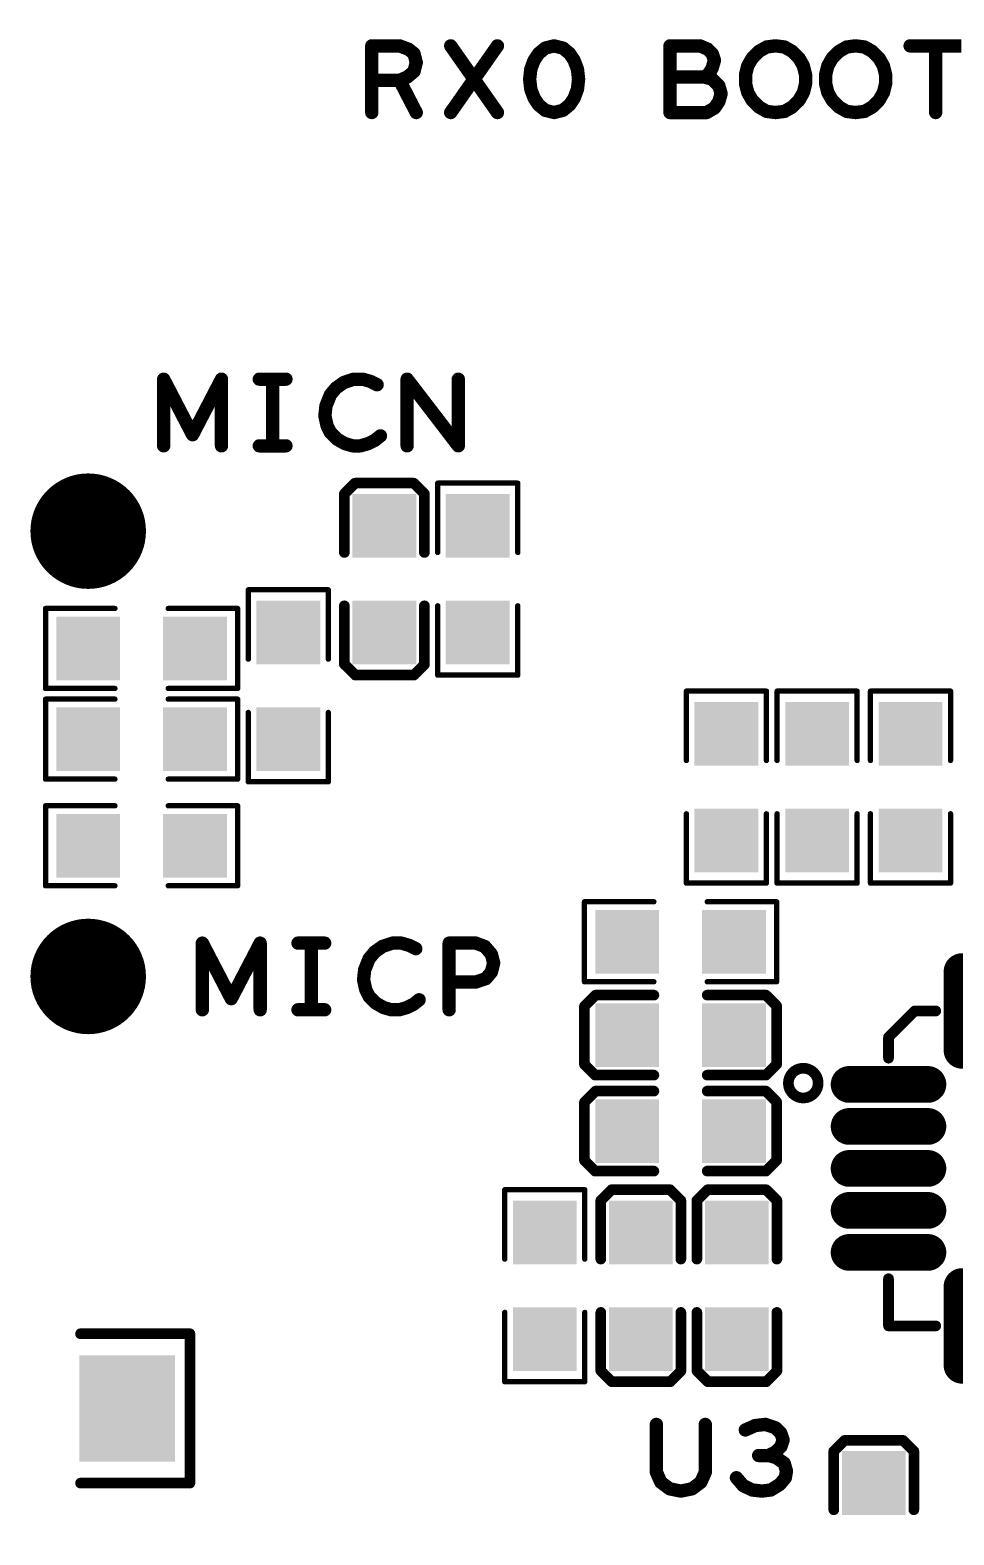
# Model space of a CAD drawing. Extents: x -13 to 102, y 0 to 99.
# Drawn here: x 57.1 to 65.9, y 58.41 to 72.74 of the extents above; entities that cross this region are included whole.
import ezdxf

# ---------------------------------------------------------------- set-up
doc = ezdxf.new("R2010")
doc.units = 0
doc.layers.get('0').update_dxf_attribs({"linetype": 'CONTINUOUS'})
doc.layers.get('DEFPOINTS').update_dxf_attribs({"linetype": 'CONTINUOUS'})
doc.layers.add('SILK_TOP_ART', color=251, linetype='CONTINUOUS')
doc.layers.add('SOLDER_TOP_ART', color=18, linetype='CONTINUOUS')
doc.layers.get('0').off()
doc.dimstyles.get("Standard").update_dxf_attribs({"dimtxt": 3, "dimasz": 3, "dimexe": 0.18, "dimexo": 0, "dimgap": 1.5, "dimtad": 0, "dimtih": 1, "dimtoh": 1, "dimzin": 0, "dimcen": 0.09, "dimazin": 3, "dimtfac": 1, "dimtofl": 0, "dimtmove": 0, "dimatfit": 3})

# ---------------------------------------------------------------- blocks, each defined once
blk = doc.blocks.new('ROUND_214')
at = {"const_width": 0.0508}
blk.add_lwpolyline([(-0.0254, 0, 1), (0.0254, 0, 1)], format="xyb", close=True, dxfattribs=at)
blk = doc.blocks.new('ROUND_159')
at = {"const_width": 0.0635}
blk.add_lwpolyline([(-0.03175, 0, 1), (0.03175, 0, 1)], format="xyb", close=True, dxfattribs=at)
blk = doc.blocks.new('ROUND_320')
at = {"const_width": 0.0254}
blk.add_lwpolyline([(-0.0127, 0, 1), (0.0127, 0, 1)], format="xyb", close=True, dxfattribs=at)
blk = doc.blocks.new('SQUARE_333')
blk.add_solid([(0.304, 0.304), (0.304, -0.304), (-0.304, 0.304), (-0.304, -0.304)])
blk = doc.blocks.new('RECTANGLE_332')
blk.add_solid([(0.4564, 0.5072), (0.4564, -0.5072), (-0.4564, 0.5072), (-0.4564, -0.5072)])
blk = doc.blocks.new('ROUND_338')
at = {"const_width": 0.55}
blk.add_lwpolyline([(-0.275, 0, 1), (0.275, 0, 1)], format="xyb", close=True, dxfattribs=at)
blk = doc.blocks.new('OBLONG_350')
at = {"const_width": 0.35}
blk.add_lwpolyline([(0.375, 0), (-0.375, 0)], dxfattribs=at)
at = {"const_width": 0.175}
for points in [[(-0.4625, 0, 1), (-0.2875, 0, 1)], [(0.2875, 0, 1), (0.4625, 0, 1)]]:
    blk.add_lwpolyline(points, format="xyb", close=True, dxfattribs=at)
blk = doc.blocks.new('OBLONG_351')
at = {"const_width": 0.35}
blk.add_lwpolyline([(0, 0.375), (0, -0.375)], dxfattribs=at)
at = {"const_width": 0.175}
for points in [[(-0.0875, 0.375, 1), (0.0875, 0.375, 1)], [(-0.0875, -0.375, 1), (0.0875, -0.375, 1)]]:
    blk.add_lwpolyline(points, format="xyb", close=True, dxfattribs=at)
blk = doc.blocks.new('*U174')
at = {"layer": 'SOLDER_TOP_ART', "color": 0, "linetype": 'CONTINUOUS'}
blk.add_text('88.00', height=3, dxfattribs=at).set_placement((39.771, 0.605))
blk = doc.blocks.new('*D168')
at = {"layer": 'DEFPOINTS', "color": 0, "linetype": 'CONTINUOUS'}
for p in [(1, 82.538), (89, 61.962), (89, 2.079)]:
    blk.add_point(p, dxfattribs=at)
at = {"layer": 'SOLDER_TOP_ART', "color": 0, "linetype": 'CONTINUOUS'}
for p, q in [((1, 82.538), (1, 1.899)), ((89, 61.962), (89, 1.899)), ((4, 2.079), (38.441, 2.079)), ((86, 2.079), (51.559, 2.079))]:
    blk.add_line(p, q, dxfattribs=at)
for points in [[(4, 2.579), (4, 1.579), (1, 2.079)], [(86, 2.579), (86, 1.579), (89, 2.079)]]:
    blk.add_solid(points, dxfattribs=at)
at = {"layer": 'SOLDER_TOP_ART', "linetype": 'CONTINUOUS'}
blk.add_blockref('*U174', (0, 0), dxfattribs=at)

msp = doc.modelspace()

# ---------------------------------------------------------------- linework, layer by layer
at = {"layer": 'SILK_TOP_ART'}
for points, const_width in [([(60.3546, 71.9582), (60.3546, 72.5932)], 0.127), ([(60.3546, 72.5932), (60.6192, 72.5932)], 0.127), ([(60.6192, 72.5932), (60.7039, 72.5614)], 0.127), ([(60.7039, 72.5614), (60.7568, 72.5191)], 0.127), ([(60.7568, 72.5191), (60.778, 72.4344)], 0.127), ([(61.106, 71.9582), (61.5506, 72.5932)], 0.127), ([(61.106, 72.5932), (61.5506, 71.9582)], 0.127), ([(61.9421, 72.5191), (61.8998, 72.4556)], 0.127), ([(62.0056, 72.572), (61.9421, 72.5191)], 0.127), ([(62.0903, 72.5932), (62.0056, 72.572)], 0.127), ([(62.175, 72.572), (62.0903, 72.5932)], 0.127), ([(62.2385, 72.5191), (62.175, 72.572)], 0.127), ([(62.2808, 72.4556), (62.2385, 72.5191)], 0.127), ([(63.4788, 72.5932), (63.1931, 72.5932)], 0.127), ([(63.1931, 72.5932), (63.1931, 71.9582)], 0.127), ([(63.5529, 72.5614), (63.4788, 72.5932)], 0.127), ([(63.5952, 72.5191), (63.5529, 72.5614)], 0.127), ([(63.6164, 72.4556), (63.5952, 72.5191)], 0.127), ([(63.9339, 72.4027), (63.9762, 72.4768)], 0.127), ([(63.9762, 72.4768), (64.0398, 72.5403)], 0.127), ([(64.0398, 72.5403), (64.1138, 72.5826)], 0.127), ([(64.1138, 72.5826), (64.1985, 72.5932)], 0.127), ([(64.1985, 72.5932), (64.2832, 72.5826)], 0.127), ([(64.2832, 72.5826), (64.3572, 72.5403)], 0.127), ([(64.3572, 72.5403), (64.4208, 72.4768)], 0.127), ([(64.4208, 72.4768), (64.4631, 72.4027)], 0.127), ([(64.6959, 72.4027), (64.7382, 72.4768)], 0.127), ([(64.7382, 72.4768), (64.8018, 72.5403)], 0.127), ([(64.8018, 72.5403), (64.8758, 72.5826)], 0.127), ([(64.8758, 72.5826), (64.9605, 72.5932)], 0.127), ([(64.9605, 72.5932), (65.0452, 72.5826)], 0.127), ([(65.0452, 72.5826), (65.1192, 72.5403)], 0.127), ([(65.1192, 72.5403), (65.1828, 72.4768)], 0.127), ([(65.1828, 72.4768), (65.2251, 72.4027)], 0.127), ([(65.4791, 72.5932), (65.9659, 72.5932)], 0.127), ([(65.7225, 72.5932), (65.7225, 71.9582)], 0.127), ([(60.7568, 72.3498), (60.6933, 72.2969)], 0.127), ([(60.778, 72.4344), (60.7568, 72.3498)], 0.127), ([(61.868, 72.3709), (61.8575, 72.2757)], 0.127), ([(61.8998, 72.4556), (61.868, 72.3709)], 0.127), ([(62.3126, 72.3709), (62.2808, 72.4556)], 0.127), ([(62.3231, 72.2757), (62.3126, 72.3709)], 0.127), ([(63.5212, 72.2969), (63.5635, 72.3286)], 0.127), ([(63.5635, 72.3286), (63.5952, 72.3815)], 0.127), ([(63.5952, 72.3815), (63.6164, 72.4556)], 0.127), ([(63.9127, 72.318), (63.9339, 72.4027)], 0.127), ([(64.4631, 72.4027), (64.4843, 72.318)], 0.127), ([(64.6747, 72.318), (64.6959, 72.4027)], 0.127), ([(65.2251, 72.4027), (65.2463, 72.318)], 0.127), ([(60.6192, 72.2651), (60.3546, 72.2651)], 0.127), ([(60.6933, 72.2969), (60.6192, 72.2651)], 0.127), ([(60.6192, 72.2651), (60.778, 71.9582)], 0.127), ([(61.8575, 72.2757), (61.868, 72.1804)], 0.127), ([(62.3126, 72.1804), (62.3231, 72.2757)], 0.127), ([(63.5212, 72.2969), (63.1931, 72.2969)], 0.127), ([(63.5952, 72.2757), (63.5212, 72.2969)], 0.127), ([(63.6588, 72.2122), (63.5952, 72.2757)], 0.127), ([(63.6799, 72.1381), (63.6588, 72.2122)], 0.127), ([(63.9127, 72.2334), (63.9127, 72.318)], 0.127), ([(63.9339, 72.1487), (63.9127, 72.2334)], 0.127), ([(64.4843, 72.2334), (64.4631, 72.1487)], 0.127), ([(64.4843, 72.318), (64.4843, 72.2334)], 0.127), ([(64.6747, 72.2334), (64.6747, 72.318)], 0.127), ([(64.6959, 72.1487), (64.6747, 72.2334)], 0.127), ([(65.2463, 72.2334), (65.2251, 72.1487)], 0.127), ([(65.2463, 72.318), (65.2463, 72.2334)], 0.127), ([(61.868, 72.1804), (61.8998, 72.0958)], 0.127), ([(61.8998, 72.0958), (61.9421, 72.0323)], 0.127), ([(62.2385, 72.0323), (62.2808, 72.0958)], 0.127), ([(62.2808, 72.0958), (62.3126, 72.1804)], 0.127), ([(63.6164, 72.0005), (63.6588, 72.064)], 0.127), ([(63.6588, 72.064), (63.6799, 72.1381)], 0.127), ([(63.9762, 72.0746), (63.9339, 72.1487)], 0.127), ([(64.0398, 72.0111), (63.9762, 72.0746)], 0.127), ([(64.4208, 72.0746), (64.3572, 72.0111)], 0.127), ([(64.4631, 72.1487), (64.4208, 72.0746)], 0.127), ([(64.7382, 72.0746), (64.6959, 72.1487)], 0.127), ([(64.8018, 72.0111), (64.7382, 72.0746)], 0.127), ([(65.1828, 72.0746), (65.1192, 72.0111)], 0.127), ([(65.2251, 72.1487), (65.1828, 72.0746)], 0.127), ([(61.9421, 72.0323), (62.0056, 71.9794)], 0.127), ([(62.0056, 71.9794), (62.0903, 71.9582)], 0.127), ([(62.0903, 71.9582), (62.175, 71.9794)], 0.127), ([(62.175, 71.9794), (62.2385, 72.0323)], 0.127), ([(63.1931, 71.9582), (63.5423, 71.9582)], 0.127), ([(63.5423, 71.9582), (63.6164, 72.0005)], 0.127), ([(64.1138, 71.9688), (64.0398, 72.0111)], 0.127), ([(64.1985, 71.9582), (64.1138, 71.9688)], 0.127), ([(64.2832, 71.9688), (64.1985, 71.9582)], 0.127), ([(64.3572, 72.0111), (64.2832, 71.9688)], 0.127), ([(64.8758, 71.9688), (64.8018, 72.0111)], 0.127), ([(64.9605, 71.9582), (64.8758, 71.9688)], 0.127), ([(65.0452, 71.9688), (64.9605, 71.9582)], 0.127), ([(65.1192, 72.0111), (65.0452, 71.9688)], 0.127), ([(58.3734, 68.7832), (58.3734, 69.4182)], 0.127), ([(58.3734, 69.4182), (58.6486, 68.889)], 0.127), ([(58.6486, 68.889), (58.9238, 69.4182)], 0.127), ([(58.9238, 69.4182), (58.9238, 68.7832)], 0.127), ([(59.2836, 69.4182), (59.5376, 69.4182)], 0.127), ([(59.4106, 69.4182), (59.4106, 68.7832)], 0.127), ([(60.0139, 69.3335), (59.9609, 69.27)], 0.127), ([(60.0879, 69.3864), (60.0139, 69.3335)], 0.127), ([(60.1832, 69.4182), (60.0879, 69.3864)], 0.127), ([(60.2679, 69.4182), (60.1832, 69.4182)], 0.127), ([(60.3419, 69.397), (60.2679, 69.4182)], 0.127), ([(60.4054, 69.3653), (60.3419, 69.397)], 0.127), ([(60.6912, 68.7832), (60.6912, 69.4182)], 0.127), ([(60.6912, 69.4182), (61.178, 68.7832)], 0.127), ([(61.178, 68.7832), (61.178, 69.4182)], 0.127), ([(59.9609, 69.27), (59.9186, 69.1642)], 0.127), ([(59.9186, 69.1642), (59.908, 69.0689)], 0.127), ([(59.908, 69.0689), (59.9292, 68.9737)], 0.127), ([(59.9292, 68.9737), (59.9609, 68.9102)], 0.127), ([(59.9609, 68.9102), (60.0244, 68.8467)], 0.127), ([(59.2836, 68.7832), (59.5376, 68.7832)], 0.127), ([(60.0244, 68.8467), (60.0985, 68.8044)], 0.127), ([(60.0985, 68.8044), (60.1726, 68.7832)], 0.127), ([(60.1726, 68.7832), (60.2467, 68.7832)], 0.127), ([(60.2467, 68.7832), (60.3208, 68.8044)], 0.127), ([(60.3208, 68.8044), (60.3843, 68.8361)], 0.127), ([(60.3843, 68.8361), (60.4372, 68.8784)], 0.127), ([(60.195, 68.4276), (60.0934, 68.326)], 0.1016), ([(60.0934, 68.326), (60.0934, 67.7672)], 0.1016), ([(60.7538, 68.4276), (60.195, 68.4276)], 0.1016), ([(60.8554, 68.326), (60.7538, 68.4276)], 0.1016), ([(60.8554, 67.7672), (60.8554, 68.326)], 0.1016), ([(60.9824, 68.4276), (61.7444, 68.4276)], 0.0508), ([(60.9824, 67.7672), (60.9824, 68.4276)], 0.0508), ([(61.7444, 68.4276), (61.7444, 67.7672)], 0.0508), ([(59.179, 67.4116), (59.941, 67.4116)], 0.0508), ([(59.179, 66.7512), (59.179, 67.4116)], 0.0508), ([(59.941, 67.4116), (59.941, 66.7512)], 0.0508), ([(57.2486, 67.2338), (57.2486, 66.4718)], 0.0508), ([(57.909, 67.2338), (57.2486, 67.2338)], 0.0508), ([(58.417, 67.2338), (59.0774, 67.2338)], 0.0508), ([(59.0774, 67.2338), (59.0774, 66.4718)], 0.0508), ([(60.0934, 66.7037), (60.0934, 67.2592)], 0.1016), ([(60.8554, 67.2592), (60.8554, 66.7004)], 0.1016), ([(60.9824, 67.2592), (60.9824, 66.5988)], 0.0508), ([(61.7444, 66.5988), (61.7444, 67.2592)], 0.0508), ([(60.1983, 66.5988), (60.0934, 66.7037)], 0.1016), ([(60.8554, 66.7004), (60.7541, 66.5988)], 0.1016), ([(60.7541, 66.5988), (60.1983, 66.5988)], 0.1016), ([(60.9824, 66.5988), (61.7444, 66.5988)], 0.0508), ([(57.2486, 66.4718), (57.909, 66.4718)], 0.0508), ([(57.2486, 66.3702), (57.2486, 65.6082)], 0.0508), ([(57.909, 66.3702), (57.2486, 66.3702)], 0.0508), ([(59.0774, 66.4718), (58.417, 66.4718)], 0.0508), ([(58.417, 66.3702), (59.0774, 66.3702)], 0.0508), ([(59.0774, 66.3702), (59.0774, 65.6082)], 0.0508), ([(63.3494, 66.4464), (63.3494, 65.786)], 0.0508), ([(64.1114, 66.4464), (63.3494, 66.4464)], 0.0508), ([(64.1114, 65.786), (64.1114, 66.4464)], 0.0508), ([(64.213, 66.4464), (64.975, 66.4464)], 0.0508), ([(64.213, 65.786), (64.213, 66.4464)], 0.0508), ([(64.975, 66.4464), (64.975, 65.786)], 0.0508), ([(65.102, 66.4464), (65.102, 65.786)], 0.0508), ([(65.864, 66.4464), (65.102, 66.4464)], 0.0508), ([(65.864, 65.786), (65.864, 66.4464)], 0.0508), ([(59.179, 66.2432), (59.179, 65.5828)], 0.0508), ([(59.941, 65.5828), (59.941, 66.2432)], 0.0508), ([(57.2486, 65.6082), (57.909, 65.6082)], 0.0508), ([(59.0774, 65.6082), (58.417, 65.6082)], 0.0508), ([(59.179, 65.5828), (59.941, 65.5828)], 0.0508), ([(57.2486, 65.3542), (57.2486, 64.5922)], 0.0508), ([(57.909, 65.3542), (57.2486, 65.3542)], 0.0508), ([(58.417, 65.3542), (59.0774, 65.3542)], 0.0508), ([(59.0774, 65.3542), (59.0774, 64.5922)], 0.0508), ([(63.3494, 64.6176), (63.3494, 65.278)], 0.0508), ([(64.1114, 65.278), (64.1114, 64.6176)], 0.0508), ([(64.213, 65.278), (64.213, 64.6176)], 0.0508), ([(64.975, 64.6176), (64.975, 65.278)], 0.0508), ([(65.102, 64.6176), (65.102, 65.278)], 0.0508), ([(65.864, 65.278), (65.864, 64.6176)], 0.0508), ([(57.2486, 64.5922), (57.909, 64.5922)], 0.0508), ([(59.0774, 64.5922), (58.417, 64.5922)], 0.0508), ([(64.1114, 64.6176), (63.3494, 64.6176)], 0.0508), ([(64.213, 64.6176), (64.975, 64.6176)], 0.0508), ([(65.864, 64.6176), (65.102, 64.6176)], 0.0508), ([(62.3794, 64.4398), (62.3794, 63.6778)], 0.0508), ([(63.0398, 64.4398), (62.3794, 64.4398)], 0.0508), ([(63.5478, 64.4398), (64.2082, 64.4398)], 0.0508), ([(64.2082, 64.4398), (64.2082, 63.6778)], 0.0508), ([(58.7417, 63.4111), (58.7417, 64.0461)], 0.127), ([(58.7417, 64.0461), (59.0169, 63.5169)], 0.127), ([(59.0169, 63.5169), (59.2921, 64.0461)], 0.127), ([(59.2921, 64.0461), (59.2921, 63.4111)], 0.127), ([(59.6519, 64.0461), (59.9059, 64.0461)], 0.127), ([(59.7789, 64.0461), (59.7789, 63.4111)], 0.127), ([(60.4562, 64.0143), (60.3822, 63.9614)], 0.127), ([(60.5515, 64.0461), (60.4562, 64.0143)], 0.127), ([(60.6362, 64.0461), (60.5515, 64.0461)], 0.127), ([(60.7102, 64.0249), (60.6362, 64.0461)], 0.127), ([(60.7737, 63.9932), (60.7102, 64.0249)], 0.127), ([(61.0912, 63.4111), (61.0912, 64.0461)], 0.127), ([(61.0912, 64.0461), (61.3452, 64.0461)], 0.127), ([(61.3452, 64.0461), (61.4299, 64.0143)], 0.127), ([(61.4299, 64.0143), (61.4934, 63.9403)], 0.127), ([(60.3292, 63.8979), (60.2869, 63.7921)], 0.127), ([(60.3822, 63.9614), (60.3292, 63.8979)], 0.127), ([(61.4934, 63.9403), (61.5146, 63.8556)], 0.127), ([(60.2869, 63.7921), (60.2763, 63.6968)], 0.127), ([(61.4934, 63.7709), (61.4405, 63.7074)], 0.127), ([(61.5146, 63.8556), (61.4934, 63.7709)], 0.127), ([(60.2763, 63.6968), (60.2975, 63.6016)], 0.127), ([(60.2975, 63.6016), (60.3292, 63.5381)], 0.127), ([(61.3452, 63.6757), (61.0912, 63.6757)], 0.127), ([(61.4405, 63.7074), (61.3452, 63.6757)], 0.127), ([(62.3794, 63.6778), (63.0398, 63.6778)], 0.0508), ([(64.2082, 63.6778), (63.5478, 63.6778)], 0.0508), ([(60.3292, 63.5381), (60.3927, 63.4746)], 0.127), ([(60.3927, 63.4746), (60.4668, 63.4323)], 0.127), ([(60.6891, 63.4323), (60.7526, 63.464)], 0.127), ([(60.7526, 63.464), (60.8055, 63.5063)], 0.127), ([(62.3794, 63.4459), (62.4843, 63.5508)], 0.1016), ([(62.4843, 63.5508), (63.0398, 63.5508)], 0.1016), ([(64.1066, 63.5508), (63.5478, 63.5508)], 0.1016), ([(64.2082, 63.4492), (64.1066, 63.5508)], 0.1016), ([(59.6519, 63.4111), (59.9059, 63.4111)], 0.127), ([(60.4668, 63.4323), (60.5409, 63.4111)], 0.127), ([(60.5409, 63.4111), (60.615, 63.4111)], 0.127), ([(60.615, 63.4111), (60.6891, 63.4323)], 0.127), ([(62.3794, 62.8901), (62.3794, 63.4459)], 0.1016), ([(64.2082, 62.8904), (64.2082, 63.4492)], 0.1016), ([(65.2735, 63.1497), (65.5237, 63.3999)], 0.1016), ([(65.5237, 63.3999), (65.7236, 63.3999)], 0.1016), ([(65.2735, 62.9498), (65.2735, 63.1497)], 0.1016), ([(62.481, 62.7888), (62.3794, 62.8901)], 0.1016), ([(64.1066, 62.7888), (64.2082, 62.8904)], 0.1016), ([(63.0398, 62.7888), (62.481, 62.7888)], 0.1016), ([(63.5478, 62.7888), (64.1066, 62.7888)], 0.1016), ([(62.3794, 62.5315), (62.4843, 62.6364)], 0.1016), ([(62.4843, 62.6364), (63.0398, 62.6364)], 0.1016), ([(64.1066, 62.6364), (63.5478, 62.6364)], 0.1016), ([(64.2082, 62.5348), (64.1066, 62.6364)], 0.1016), ([(62.3794, 61.9757), (62.3794, 62.5315)], 0.1016), ([(64.2082, 61.976), (64.2082, 62.5348)], 0.1016), ([(62.481, 61.8744), (62.3794, 61.9757)], 0.1016), ([(64.1066, 61.8744), (64.2082, 61.976)], 0.1016), ([(63.0398, 61.8744), (62.481, 61.8744)], 0.1016), ([(63.5478, 61.8744), (64.1066, 61.8744)], 0.1016), ([(61.6204, 61.6966), (62.3824, 61.6966)], 0.0508), ([(61.6204, 61.0362), (61.6204, 61.6966)], 0.0508), ([(62.3824, 61.6966), (62.3824, 61.0362)], 0.0508), ([(62.6364, 61.6966), (62.5348, 61.595)], 0.1016), ([(62.5348, 61.595), (62.5348, 61.0362)], 0.1016), ([(63.1952, 61.6966), (62.6364, 61.6966)], 0.1016), ([(63.2968, 61.595), (63.1952, 61.6966)], 0.1016), ([(63.2968, 61.0362), (63.2968, 61.595)], 0.1016), ([(63.5508, 61.6966), (63.4492, 61.595)], 0.1016), ([(63.4492, 61.595), (63.4492, 61.0362)], 0.1016), ([(64.1096, 61.6966), (63.5508, 61.6966)], 0.1016), ([(64.2112, 61.595), (64.1096, 61.6966)], 0.1016), ([(64.2112, 61.0362), (64.2112, 61.595)], 0.1016), ([(65.2735, 60.8498), (65.2735, 60.3997)], 0.1016), ([(61.6204, 60.5282), (61.6204, 59.8678)], 0.0508), ([(62.3824, 59.8678), (62.3824, 60.5282)], 0.0508), ([(62.5348, 59.9727), (62.5348, 60.5282)], 0.1016), ([(63.2968, 60.5282), (63.2968, 59.9694)], 0.1016), ([(63.4492, 59.9727), (63.4492, 60.5282)], 0.1016), ([(64.2112, 60.5282), (64.2112, 59.9694)], 0.1016), ([(58.6232, 60.325), (57.5818, 60.325)], 0.1016), ([(58.6232, 58.9026), (58.6232, 60.325)], 0.1016), ([(65.2735, 60.3997), (65.7236, 60.3997)], 0.1016), ([(62.6397, 59.8678), (62.5348, 59.9727)], 0.1016), ([(63.1955, 59.8678), (62.6397, 59.8678)], 0.1016), ([(63.2968, 59.9694), (63.1955, 59.8678)], 0.1016), ([(63.5541, 59.8678), (63.4492, 59.9727)], 0.1016), ([(64.1099, 59.8678), (63.5541, 59.8678)], 0.1016), ([(64.2112, 59.9694), (64.1099, 59.8678)], 0.1016), ([(61.6204, 59.8678), (62.3824, 59.8678)], 0.0508), ([(63.064, 59.4614), (63.064, 59.0063)], 0.127), ([(63.5296, 59.0063), (63.5296, 59.4614)], 0.127), ([(64.0059, 59.4508), (63.9106, 59.4085)], 0.127), ([(64.1011, 59.4614), (64.0059, 59.4508)], 0.127), ([(64.1964, 59.4296), (64.1011, 59.4614)], 0.127), ([(64.2493, 59.3767), (64.1964, 59.4296)], 0.127), ([(64.2705, 59.3132), (64.2493, 59.3767)], 0.127), ([(64.2493, 59.2497), (64.2705, 59.3132)], 0.127), ([(64.8544, 59.309), (64.7528, 59.2074)], 0.1016), ([(65.4132, 59.309), (64.8544, 59.309)], 0.1016), ([(65.5148, 59.2074), (65.4132, 59.309)], 0.1016), ([(64.1329, 59.1651), (64.0376, 59.1651)], 0.127), ([(64.1329, 59.1651), (64.1964, 59.1968)], 0.127), ([(64.207, 59.1439), (64.1329, 59.1651)], 0.127), ([(64.1964, 59.1968), (64.2493, 59.2497)], 0.127), ([(64.2811, 59.091), (64.207, 59.1439)], 0.127), ([(64.7528, 59.2074), (64.7528, 58.6486)], 0.1016), ([(65.5148, 58.6486), (65.5148, 59.2074)], 0.1016), ([(63.064, 59.0063), (63.1063, 58.911)], 0.127), ([(63.4873, 58.911), (63.5296, 59.0063)], 0.127), ([(64.3022, 59.0169), (64.2811, 59.091)], 0.127), ([(64.2916, 58.9534), (64.3022, 59.0169)], 0.127), ([(57.5818, 58.9026), (58.6232, 58.9026)], 0.1016), ([(63.1063, 58.911), (63.191, 58.8476)], 0.127), ([(63.4026, 58.8476), (63.4873, 58.911)], 0.127), ([(63.826, 58.9534), (63.8895, 58.8793)], 0.127), ([(63.8895, 58.8793), (63.9741, 58.837)], 0.127), ([(64.1541, 58.837), (64.2387, 58.8899)], 0.127), ([(64.2387, 58.8899), (64.2916, 58.9534)], 0.127), ([(63.191, 58.8476), (63.2968, 58.8264)], 0.127), ([(63.2968, 58.8264), (63.4026, 58.8476)], 0.127), ([(63.9741, 58.837), (64.0694, 58.8264)], 0.127), ([(64.0694, 58.8264), (64.1541, 58.837)], 0.127)]:
    msp.add_lwpolyline(points, dxfattribs=dict(at, const_width=const_width))
at = {"layer": 'SILK_TOP_ART', "const_width": 0.1016}
msp.add_lwpolyline([(64.3207, 62.7126, 1), (64.6037, 62.7126, 1)], format="xyb", close=True, dxfattribs=at)

# ---------------------------------------------------------------- block references
at = {"layer": 'SILK_TOP_ART'}
for name, p in [('ROUND_159', (60.3546, 72.5932)), ('ROUND_159', (60.6192, 72.5932)), ('ROUND_159', (60.7039, 72.5614)), ('ROUND_159', (60.7568, 72.5191)), ('ROUND_159', (61.106, 72.5932)), ('ROUND_159', (61.5506, 72.5932)), ('ROUND_159', (61.9421, 72.5191)), ('ROUND_159', (62.0056, 72.572)), ('ROUND_159', (62.0903, 72.5932)), ('ROUND_159', (62.0903, 72.5932)), ('ROUND_159', (62.175, 72.572)), ('ROUND_159', (62.2385, 72.5191)), ('ROUND_159', (63.1931, 72.5932)), ('ROUND_159', (63.4788, 72.5932)), ('ROUND_159', (63.5529, 72.5614)), ('ROUND_159', (63.5952, 72.5191)), ('ROUND_159', (63.9762, 72.4768)), ('ROUND_159', (64.0398, 72.5403)), ('ROUND_159', (64.1138, 72.5826)), ('ROUND_159', (64.1985, 72.5932)), ('ROUND_159', (64.2832, 72.5826)), ('ROUND_159', (64.3572, 72.5403)), ('ROUND_159', (64.4208, 72.4768)), ('ROUND_159', (64.7382, 72.4768)), ('ROUND_159', (64.8018, 72.5403)), ('ROUND_159', (64.8758, 72.5826)), ('ROUND_159', (64.9605, 72.5932)), ('ROUND_159', (65.0452, 72.5826)), ('ROUND_159', (65.1192, 72.5403)), ('ROUND_159', (65.1828, 72.4768)), ('ROUND_159', (65.4791, 72.5932)), ('ROUND_159', (65.7225, 72.5932)), ('ROUND_159', (60.7568, 72.3498)), ('ROUND_159', (60.778, 72.4344)), ('ROUND_159', (61.868, 72.3709)), ('ROUND_159', (61.8998, 72.4556)), ('ROUND_159', (62.2808, 72.4556)), ('ROUND_159', (62.3126, 72.3709)), ('ROUND_159', (63.5635, 72.3286)), ('ROUND_159', (63.5952, 72.3815)), ('ROUND_159', (63.6164, 72.4556)), ('ROUND_159', (63.9339, 72.4027)), ('ROUND_159', (64.4631, 72.4027)), ('ROUND_159', (64.6959, 72.4027)), ('ROUND_159', (65.2251, 72.4027)), ('ROUND_159', (60.3546, 72.2651)), ('ROUND_159', (60.6192, 72.2651)), ('ROUND_159', (60.6192, 72.2651)), ('ROUND_159', (60.6933, 72.2969)), ('ROUND_159', (61.8575, 72.2757)), ('ROUND_159', (62.3231, 72.2757)), ('ROUND_159', (63.1931, 72.2969)), ('ROUND_159', (63.5212, 72.2969)), ('ROUND_159', (63.5212, 72.2969)), ('ROUND_159', (63.5952, 72.2757)), ('ROUND_159', (63.6588, 72.2122)), ('ROUND_159', (63.9127, 72.318)), ('ROUND_159', (63.9127, 72.2334)), ('ROUND_159', (64.4843, 72.318)), ('ROUND_159', (64.4843, 72.2334)), ('ROUND_159', (64.6747, 72.318)), ('ROUND_159', (64.6747, 72.2334)), ('ROUND_159', (65.2463, 72.318)), ('ROUND_159', (65.2463, 72.2334)), ('ROUND_159', (61.868, 72.1804)), ('ROUND_159', (61.8998, 72.0958)), ('ROUND_159', (62.2808, 72.0958)), ('ROUND_159', (62.3126, 72.1804)), ('ROUND_159', (63.6588, 72.064)), ('ROUND_159', (63.6799, 72.1381)), ('ROUND_159', (63.9339, 72.1487)), ('ROUND_159', (63.9762, 72.0746)), ('ROUND_159', (64.4208, 72.0746)), ('ROUND_159', (64.4631, 72.1487)), ('ROUND_159', (64.6959, 72.1487)), ('ROUND_159', (64.7382, 72.0746)), ('ROUND_159', (65.1828, 72.0746)), ('ROUND_159', (65.2251, 72.1487)), ('ROUND_159', (60.3546, 71.9582)), ('ROUND_159', (60.778, 71.9582)), ('ROUND_159', (61.106, 71.9582)), ('ROUND_159', (61.5506, 71.9582)), ('ROUND_159', (61.9421, 72.0323)), ('ROUND_159', (62.0056, 71.9794)), ('ROUND_159', (62.0903, 71.9582)), ('ROUND_159', (62.175, 71.9794)), ('ROUND_159', (62.2385, 72.0323)), ('ROUND_159', (63.1931, 71.9582)), ('ROUND_159', (63.5423, 71.9582)), ('ROUND_159', (63.6164, 72.0005)), ('ROUND_159', (64.0398, 72.0111)), ('ROUND_159', (64.1138, 71.9688)), ('ROUND_159', (64.1985, 71.9582)), ('ROUND_159', (64.1985, 71.9582)), ('ROUND_159', (64.2832, 71.9688)), ('ROUND_159', (64.3572, 72.0111)), ('ROUND_159', (64.8018, 72.0111)), ('ROUND_159', (64.8758, 71.9688)), ('ROUND_159', (64.9605, 71.9582)), ('ROUND_159', (64.9605, 71.9582)), ('ROUND_159', (65.0452, 71.9688)), ('ROUND_159', (65.1192, 72.0111)), ('ROUND_159', (65.7225, 71.9582)), ('ROUND_159', (58.3734, 69.4182)), ('ROUND_159', (58.9238, 69.4182)), ('ROUND_159', (59.2836, 69.4182)), ('ROUND_159', (59.4106, 69.4182)), ('ROUND_159', (59.5376, 69.4182)), ('ROUND_159', (60.0139, 69.3335)), ('ROUND_159', (60.0879, 69.3864)), ('ROUND_159', (60.1832, 69.4182)), ('ROUND_159', (60.2679, 69.4182)), ('ROUND_159', (60.3419, 69.397)), ('ROUND_159', (60.4054, 69.3653)), ('ROUND_159', (60.6912, 69.4182)), ('ROUND_159', (61.178, 69.4182)), ('ROUND_159', (59.9609, 69.27)), ('ROUND_159', (59.908, 69.0689)), ('ROUND_159', (59.9186, 69.1642)), ('ROUND_159', (58.6486, 68.889)), ('ROUND_159', (59.9292, 68.9737)), ('ROUND_159', (59.9609, 68.9102)), ('ROUND_159', (58.3734, 68.7832)), ('ROUND_159', (58.9238, 68.7832)), ('ROUND_159', (59.2836, 68.7832)), ('ROUND_159', (59.4106, 68.7832)), ('ROUND_159', (59.5376, 68.7832)), ('ROUND_159', (60.0244, 68.8467)), ('ROUND_159', (60.0985, 68.8044)), ('ROUND_159', (60.1726, 68.7832)), ('ROUND_159', (60.2467, 68.7832)), ('ROUND_159', (60.3208, 68.8044)), ('ROUND_159', (60.3843, 68.8361)), ('ROUND_159', (60.4372, 68.8784)), ('ROUND_159', (60.6912, 68.7832)), ('ROUND_159', (61.178, 68.7832)), ('ROUND_214', (60.0934, 68.326)), ('ROUND_214', (60.0934, 68.326)), ('ROUND_214', (60.195, 68.4276)), ('ROUND_214', (60.195, 68.4276)), ('ROUND_214', (60.7538, 68.4276)), ('ROUND_214', (60.7538, 68.4276)), ('ROUND_214', (60.8554, 68.326)), ('ROUND_214', (60.8554, 68.326)), ('ROUND_320', (60.9824, 68.4276)), ('ROUND_320', (60.9824, 68.4276)), ('ROUND_320', (61.7444, 68.4276)), ('ROUND_320', (61.7444, 68.4276)), ('ROUND_214', (60.0934, 67.7672)), ('ROUND_214', (60.8554, 67.7672)), ('ROUND_320', (60.9824, 67.7672)), ('ROUND_320', (61.7444, 67.7672)), ('ROUND_320', (59.179, 67.4116)), ('ROUND_320', (59.179, 67.4116)), ('ROUND_320', (59.941, 67.4116)), ('ROUND_320', (59.941, 67.4116)), ('ROUND_320', (57.2486, 67.2338)), ('ROUND_320', (57.2486, 67.2338)), ('ROUND_320', (57.909, 67.2338)), ('ROUND_320', (58.417, 67.2338)), ('ROUND_320', (59.0774, 67.2338)), ('ROUND_320', (59.0774, 67.2338)), ('ROUND_214', (60.0934, 67.2592)), ('ROUND_214', (60.8554, 67.2592)), ('ROUND_320', (60.9824, 67.2592)), ('ROUND_320', (61.7444, 67.2592)), ('ROUND_320', (59.179, 66.7512)), ('ROUND_320', (59.941, 66.7512)), ('ROUND_214', (60.0934, 66.7037)), ('ROUND_214', (60.0934, 66.7037)), ('ROUND_214', (60.8554, 66.7004)), ('ROUND_214', (60.8554, 66.7004)), ('ROUND_214', (60.1983, 66.5988)), ('ROUND_214', (60.1983, 66.5988)), ('ROUND_214', (60.7541, 66.5988)), ('ROUND_214', (60.7541, 66.5988)), ('ROUND_320', (60.9824, 66.5988)), ('ROUND_320', (60.9824, 66.5988)), ('ROUND_320', (61.7444, 66.5988)), ('ROUND_320', (61.7444, 66.5988)), ('ROUND_320', (57.2486, 66.4718)), ('ROUND_320', (57.2486, 66.4718)), ('ROUND_320', (57.2486, 66.3702)), ('ROUND_320', (57.2486, 66.3702)), ('ROUND_320', (57.909, 66.4718)), ('ROUND_320', (57.909, 66.3702)), ('ROUND_320', (58.417, 66.4718)), ('ROUND_320', (58.417, 66.3702)), ('ROUND_320', (59.0774, 66.4718)), ('ROUND_320', (59.0774, 66.4718)), ('ROUND_320', (59.0774, 66.3702)), ('ROUND_320', (59.0774, 66.3702)), ('ROUND_320', (63.3494, 66.4464)), ('ROUND_320', (63.3494, 66.4464)), ('ROUND_320', (64.1114, 66.4464)), ('ROUND_320', (64.1114, 66.4464)), ('ROUND_320', (64.213, 66.4464)), ('ROUND_320', (64.213, 66.4464)), ('ROUND_320', (64.975, 66.4464)), ('ROUND_320', (64.975, 66.4464)), ('ROUND_320', (65.102, 66.4464)), ('ROUND_320', (65.102, 66.4464)), ('ROUND_320', (65.864, 66.4464)), ('ROUND_320', (65.864, 66.4464)), ('ROUND_320', (59.179, 66.2432)), ('ROUND_320', (59.941, 66.2432)), ('ROUND_320', (63.3494, 65.786)), ('ROUND_320', (64.1114, 65.786)), ('ROUND_320', (64.213, 65.786)), ('ROUND_320', (64.975, 65.786)), ('ROUND_320', (65.102, 65.786)), ('ROUND_320', (65.864, 65.786)), ('ROUND_320', (57.2486, 65.6082)), ('ROUND_320', (57.2486, 65.6082)), ('ROUND_320', (57.909, 65.6082)), ('ROUND_320', (58.417, 65.6082)), ('ROUND_320', (59.0774, 65.6082)), ('ROUND_320', (59.0774, 65.6082)), ('ROUND_320', (59.179, 65.5828)), ('ROUND_320', (59.179, 65.5828)), ('ROUND_320', (59.941, 65.5828)), ('ROUND_320', (59.941, 65.5828)), ('ROUND_320', (57.2486, 65.3542)), ('ROUND_320', (57.2486, 65.3542)), ('ROUND_320', (57.909, 65.3542)), ('ROUND_320', (58.417, 65.3542)), ('ROUND_320', (59.0774, 65.3542)), ('ROUND_320', (59.0774, 65.3542)), ('ROUND_320', (63.3494, 65.278)), ('ROUND_320', (64.1114, 65.278)), ('ROUND_320', (64.213, 65.278)), ('ROUND_320', (64.975, 65.278)), ('ROUND_320', (65.102, 65.278)), ('ROUND_320', (65.864, 65.278)), ('ROUND_320', (57.2486, 64.5922)), ('ROUND_320', (57.2486, 64.5922)), ('ROUND_320', (57.909, 64.5922)), ('ROUND_320', (58.417, 64.5922)), ('ROUND_320', (59.0774, 64.5922)), ('ROUND_320', (59.0774, 64.5922)), ('ROUND_320', (63.3494, 64.6176)), ('ROUND_320', (63.3494, 64.6176)), ('ROUND_320', (64.1114, 64.6176)), ('ROUND_320', (64.1114, 64.6176)), ('ROUND_320', (64.213, 64.6176)), ('ROUND_320', (64.213, 64.6176)), ('ROUND_320', (64.975, 64.6176)), ('ROUND_320', (64.975, 64.6176)), ('ROUND_320', (65.102, 64.6176)), ('ROUND_320', (65.102, 64.6176)), ('ROUND_320', (65.864, 64.6176)), ('ROUND_320', (65.864, 64.6176)), ('ROUND_320', (62.3794, 64.4398)), ('ROUND_320', (62.3794, 64.4398)), ('ROUND_320', (63.0398, 64.4398)), ('ROUND_320', (63.5478, 64.4398)), ('ROUND_320', (64.2082, 64.4398)), ('ROUND_320', (64.2082, 64.4398)), ('ROUND_159', (58.7417, 64.0461)), ('ROUND_159', (59.2921, 64.0461)), ('ROUND_159', (59.6519, 64.0461)), ('ROUND_159', (59.7789, 64.0461)), ('ROUND_159', (59.9059, 64.0461)), ('ROUND_159', (60.4562, 64.0143)), ('ROUND_159', (60.5515, 64.0461)), ('ROUND_159', (60.6362, 64.0461)), ('ROUND_159', (60.7102, 64.0249)), ('ROUND_159', (61.0912, 64.0461)), ('ROUND_159', (61.3452, 64.0461)), ('ROUND_159', (61.4299, 64.0143)), ('ROUND_159', (60.3292, 63.8979)), ('ROUND_159', (60.3822, 63.9614)), ('ROUND_159', (60.7737, 63.9932)), ('ROUND_159', (61.4934, 63.9403)), ('ROUND_159', (60.2869, 63.7921)), ('ROUND_159', (61.4934, 63.7709)), ('ROUND_159', (61.5146, 63.8556)), ('ROUND_159', (60.2763, 63.6968)), ('ROUND_159', (60.2975, 63.6016)), ('ROUND_159', (61.0912, 63.6757)), ('ROUND_159', (61.3452, 63.6757)), ('ROUND_159', (61.4405, 63.7074)), ('ROUND_320', (62.3794, 63.6778)), ('ROUND_320', (62.3794, 63.6778)), ('ROUND_320', (63.0398, 63.6778)), ('ROUND_320', (63.5478, 63.6778)), ('ROUND_320', (64.2082, 63.6778)), ('ROUND_320', (64.2082, 63.6778)), ('ROUND_159', (59.0169, 63.5169)), ('ROUND_159', (60.3292, 63.5381)), ('ROUND_159', (60.3927, 63.4746)), ('ROUND_159', (60.7526, 63.464)), ('ROUND_159', (60.8055, 63.5063)), ('ROUND_214', (62.4843, 63.5508)), ('ROUND_214', (62.4843, 63.5508)), ('ROUND_214', (63.0398, 63.5508)), ('ROUND_214', (63.5478, 63.5508)), ('ROUND_214', (64.1066, 63.5508)), ('ROUND_214', (64.1066, 63.5508)), ('ROUND_159', (58.7417, 63.4111)), ('ROUND_159', (59.2921, 63.4111)), ('ROUND_159', (59.6519, 63.4111)), ('ROUND_159', (59.7789, 63.4111)), ('ROUND_159', (59.9059, 63.4111)), ('ROUND_159', (60.4668, 63.4323)), ('ROUND_159', (60.5409, 63.4111)), ('ROUND_159', (60.615, 63.4111)), ('ROUND_159', (60.6891, 63.4323)), ('ROUND_159', (61.0912, 63.4111)), ('ROUND_214', (62.3794, 63.4459)), ('ROUND_214', (62.3794, 63.4459)), ('ROUND_214', (64.2082, 63.4492)), ('ROUND_214', (64.2082, 63.4492)), ('ROUND_214', (65.5237, 63.3999)), ('ROUND_214', (65.5237, 63.3999)), ('ROUND_214', (65.7236, 63.3999)), ('ROUND_214', (65.2735, 63.1497)), ('ROUND_214', (65.2735, 63.1497)), ('ROUND_214', (62.3794, 62.8901)), ('ROUND_214', (62.3794, 62.8901)), ('ROUND_214', (64.2082, 62.8904)), ('ROUND_214', (64.2082, 62.8904)), ('ROUND_214', (65.2735, 62.9498)), ('ROUND_214', (62.481, 62.7888)), ('ROUND_214', (62.481, 62.7888)), ('ROUND_214', (63.0398, 62.7888)), ('ROUND_214', (63.5478, 62.7888)), ('ROUND_214', (64.1066, 62.7888)), ('ROUND_214', (64.1066, 62.7888)), ('ROUND_214', (62.4843, 62.6364)), ('ROUND_214', (62.4843, 62.6364)), ('ROUND_214', (63.0398, 62.6364)), ('ROUND_214', (63.5478, 62.6364)), ('ROUND_214', (64.1066, 62.6364)), ('ROUND_214', (64.1066, 62.6364)), ('ROUND_214', (62.3794, 62.5315)), ('ROUND_214', (62.3794, 62.5315)), ('ROUND_214', (64.2082, 62.5348)), ('ROUND_214', (64.2082, 62.5348)), ('ROUND_214', (62.3794, 61.9757)), ('ROUND_214', (62.3794, 61.9757)), ('ROUND_214', (64.2082, 61.976)), ('ROUND_214', (64.2082, 61.976)), ('ROUND_214', (62.481, 61.8744)), ('ROUND_214', (62.481, 61.8744)), ('ROUND_214', (63.0398, 61.8744)), ('ROUND_214', (63.5478, 61.8744)), ('ROUND_214', (64.1066, 61.8744)), ('ROUND_214', (64.1066, 61.8744)), ('ROUND_320', (61.6204, 61.6966)), ('ROUND_320', (61.6204, 61.6966)), ('ROUND_320', (62.3824, 61.6966)), ('ROUND_320', (62.3824, 61.6966)), ('ROUND_214', (62.5348, 61.595)), ('ROUND_214', (62.5348, 61.595)), ('ROUND_214', (62.6364, 61.6966)), ('ROUND_214', (62.6364, 61.6966)), ('ROUND_214', (63.1952, 61.6966)), ('ROUND_214', (63.1952, 61.6966)), ('ROUND_214', (63.2968, 61.595)), ('ROUND_214', (63.2968, 61.595)), ('ROUND_214', (63.4492, 61.595)), ('ROUND_214', (63.4492, 61.595)), ('ROUND_214', (63.5508, 61.6966)), ('ROUND_214', (63.5508, 61.6966)), ('ROUND_214', (64.1096, 61.6966)), ('ROUND_214', (64.1096, 61.6966)), ('ROUND_214', (64.2112, 61.595)), ('ROUND_214', (64.2112, 61.595)), ('ROUND_214', (62.5348, 61.0362)), ('ROUND_214', (63.2968, 61.0362)), ('ROUND_214', (63.4492, 61.0362)), ('ROUND_214', (64.2112, 61.0362)), ('ROUND_320', (61.6204, 61.0362)), ('ROUND_320', (62.3824, 61.0362)), ('ROUND_214', (65.2735, 60.8498)), ('ROUND_320', (61.6204, 60.5282)), ('ROUND_320', (62.3824, 60.5282)), ('ROUND_214', (62.5348, 60.5282)), ('ROUND_214', (63.2968, 60.5282)), ('ROUND_214', (63.4492, 60.5282)), ('ROUND_214', (64.2112, 60.5282)), ('ROUND_214', (57.5818, 60.325)), ('ROUND_214', (58.6232, 60.325)), ('ROUND_214', (58.6232, 60.325)), ('ROUND_214', (65.2735, 60.3997)), ('ROUND_214', (65.2735, 60.3997)), ('ROUND_214', (65.7236, 60.3997)), ('ROUND_214', (62.5348, 59.9727)), ('ROUND_214', (62.5348, 59.9727)), ('ROUND_214', (62.6397, 59.8678)), ('ROUND_214', (62.6397, 59.8678)), ('ROUND_214', (63.1955, 59.8678)), ('ROUND_214', (63.1955, 59.8678)), ('ROUND_214', (63.2968, 59.9694)), ('ROUND_214', (63.2968, 59.9694)), ('ROUND_214', (63.4492, 59.9727)), ('ROUND_214', (63.4492, 59.9727)), ('ROUND_214', (63.5541, 59.8678)), ('ROUND_214', (63.5541, 59.8678)), ('ROUND_214', (64.1099, 59.8678)), ('ROUND_214', (64.1099, 59.8678)), ('ROUND_214', (64.2112, 59.9694)), ('ROUND_214', (64.2112, 59.9694)), ('ROUND_320', (61.6204, 59.8678)), ('ROUND_320', (61.6204, 59.8678)), ('ROUND_320', (62.3824, 59.8678)), ('ROUND_320', (62.3824, 59.8678)), ('ROUND_159', (63.064, 59.4614)), ('ROUND_159', (63.5296, 59.4614)), ('ROUND_159', (64.0059, 59.4508)), ('ROUND_159', (64.1011, 59.4614)), ('ROUND_159', (64.1964, 59.4296)), ('ROUND_159', (63.9106, 59.4085)), ('ROUND_159', (64.2493, 59.3767)), ('ROUND_159', (64.2705, 59.3132)), ('ROUND_214', (64.8544, 59.309)), ('ROUND_214', (64.8544, 59.309)), ('ROUND_214', (65.4132, 59.309)), ('ROUND_214', (65.4132, 59.309)), ('ROUND_159', (64.0376, 59.1651)), ('ROUND_159', (64.1329, 59.1651)), ('ROUND_159', (64.1329, 59.1651)), ('ROUND_159', (64.1964, 59.1968)), ('ROUND_159', (64.207, 59.1439)), ('ROUND_159', (64.2493, 59.2497)), ('ROUND_214', (64.7528, 59.2074)), ('ROUND_214', (64.7528, 59.2074)), ('ROUND_214', (65.5148, 59.2074)), ('ROUND_214', (65.5148, 59.2074)), ('ROUND_159', (63.064, 59.0063)), ('ROUND_159', (63.5296, 59.0063)), ('ROUND_159', (64.2811, 59.091)), ('ROUND_159', (64.3022, 59.0169)), ('ROUND_214', (57.5818, 58.9026)), ('ROUND_214', (58.6232, 58.9026)), ('ROUND_214', (58.6232, 58.9026)), ('ROUND_159', (63.1063, 58.911)), ('ROUND_159', (63.4873, 58.911)), ('ROUND_159', (63.826, 58.9534)), ('ROUND_159', (63.8895, 58.8793)), ('ROUND_159', (64.2387, 58.8899)), ('ROUND_159', (64.2916, 58.9534)), ('ROUND_159', (63.191, 58.8476)), ('ROUND_159', (63.2968, 58.8264)), ('ROUND_159', (63.4026, 58.8476)), ('ROUND_159', (63.9741, 58.837)), ('ROUND_159', (64.0694, 58.8264)), ('ROUND_159', (64.1541, 58.837)), ('ROUND_214', (64.7528, 58.6486)), ('ROUND_214', (65.5148, 58.6486))]:
    msp.add_blockref(name, p, dxfattribs=at)
at = {"layer": 'SOLDER_TOP_ART'}
for name, p in [('ROUND_338', (57.655, 67.9704)), ('SQUARE_333', (60.4744, 68.0212)), ('SQUARE_333', (61.3634, 68.0212)), ('SQUARE_333', (59.56, 67.0052)), ('SQUARE_333', (60.4744, 67.0052)), ('SQUARE_333', (61.3634, 67.0052)), ('SQUARE_333', (57.655, 66.8528)), ('SQUARE_333', (58.671, 66.8528)), ('SQUARE_333', (57.655, 65.9892)), ('SQUARE_333', (58.671, 65.9892)), ('SQUARE_333', (59.56, 65.9892)), ('SQUARE_333', (63.7304, 66.04)), ('SQUARE_333', (64.594, 66.04)), ('SQUARE_333', (65.483, 66.04)), ('SQUARE_333', (57.655, 64.9732)), ('SQUARE_333', (58.671, 64.9732)), ('SQUARE_333', (63.7304, 65.024)), ('SQUARE_333', (64.594, 65.024)), ('SQUARE_333', (65.483, 65.024)), ('SQUARE_333', (62.7858, 64.0588)), ('SQUARE_333', (63.8018, 64.0588)), ('ROUND_338', (57.655, 63.7286)), ('OBLONG_351', (65.9735, 63.3999)), ('SQUARE_333', (62.7858, 63.1698)), ('SQUARE_333', (63.8018, 63.1698)), ('OBLONG_350', (65.2735, 62.6999)), ('SQUARE_333', (62.7858, 62.2554)), ('SQUARE_333', (63.8018, 62.2554)), ('OBLONG_350', (65.2735, 62.2998)), ('OBLONG_350', (65.2735, 61.8998)), ('OBLONG_350', (65.2735, 61.4998)), ('SQUARE_333', (62.0014, 61.2902)), ('SQUARE_333', (62.9158, 61.2902)), ('SQUARE_333', (63.8302, 61.2902)), ('OBLONG_350', (65.2735, 61.0997)), ('OBLONG_351', (65.9735, 60.3997)), ('SQUARE_333', (62.0014, 60.2742)), ('SQUARE_333', (62.9158, 60.2742)), ('SQUARE_333', (63.8302, 60.2742)), ('RECTANGLE_332', (58.0263, 59.6138)), ('SQUARE_333', (65.1338, 58.9026))]:
    msp.add_blockref(name, p, dxfattribs=at)

# ---------------------------------------------------------------- dimensions: what is measured, and where the dimension line sits
at = {"layer": 'SOLDER_TOP_ART', "linetype": 'CONTINUOUS'}
dim = msp.add_linear_dim(base=(89, 2.079174), p1=(1, 82.5381), p2=(89, 61.9619), dimstyle='Standard', dxfattribs=at)
dim.commit()
dim.dimension.update_dxf_attribs({"geometry": '*D168', "text_midpoint": (45, 2.079174)})

doc.saveas('drawing.dxf')
